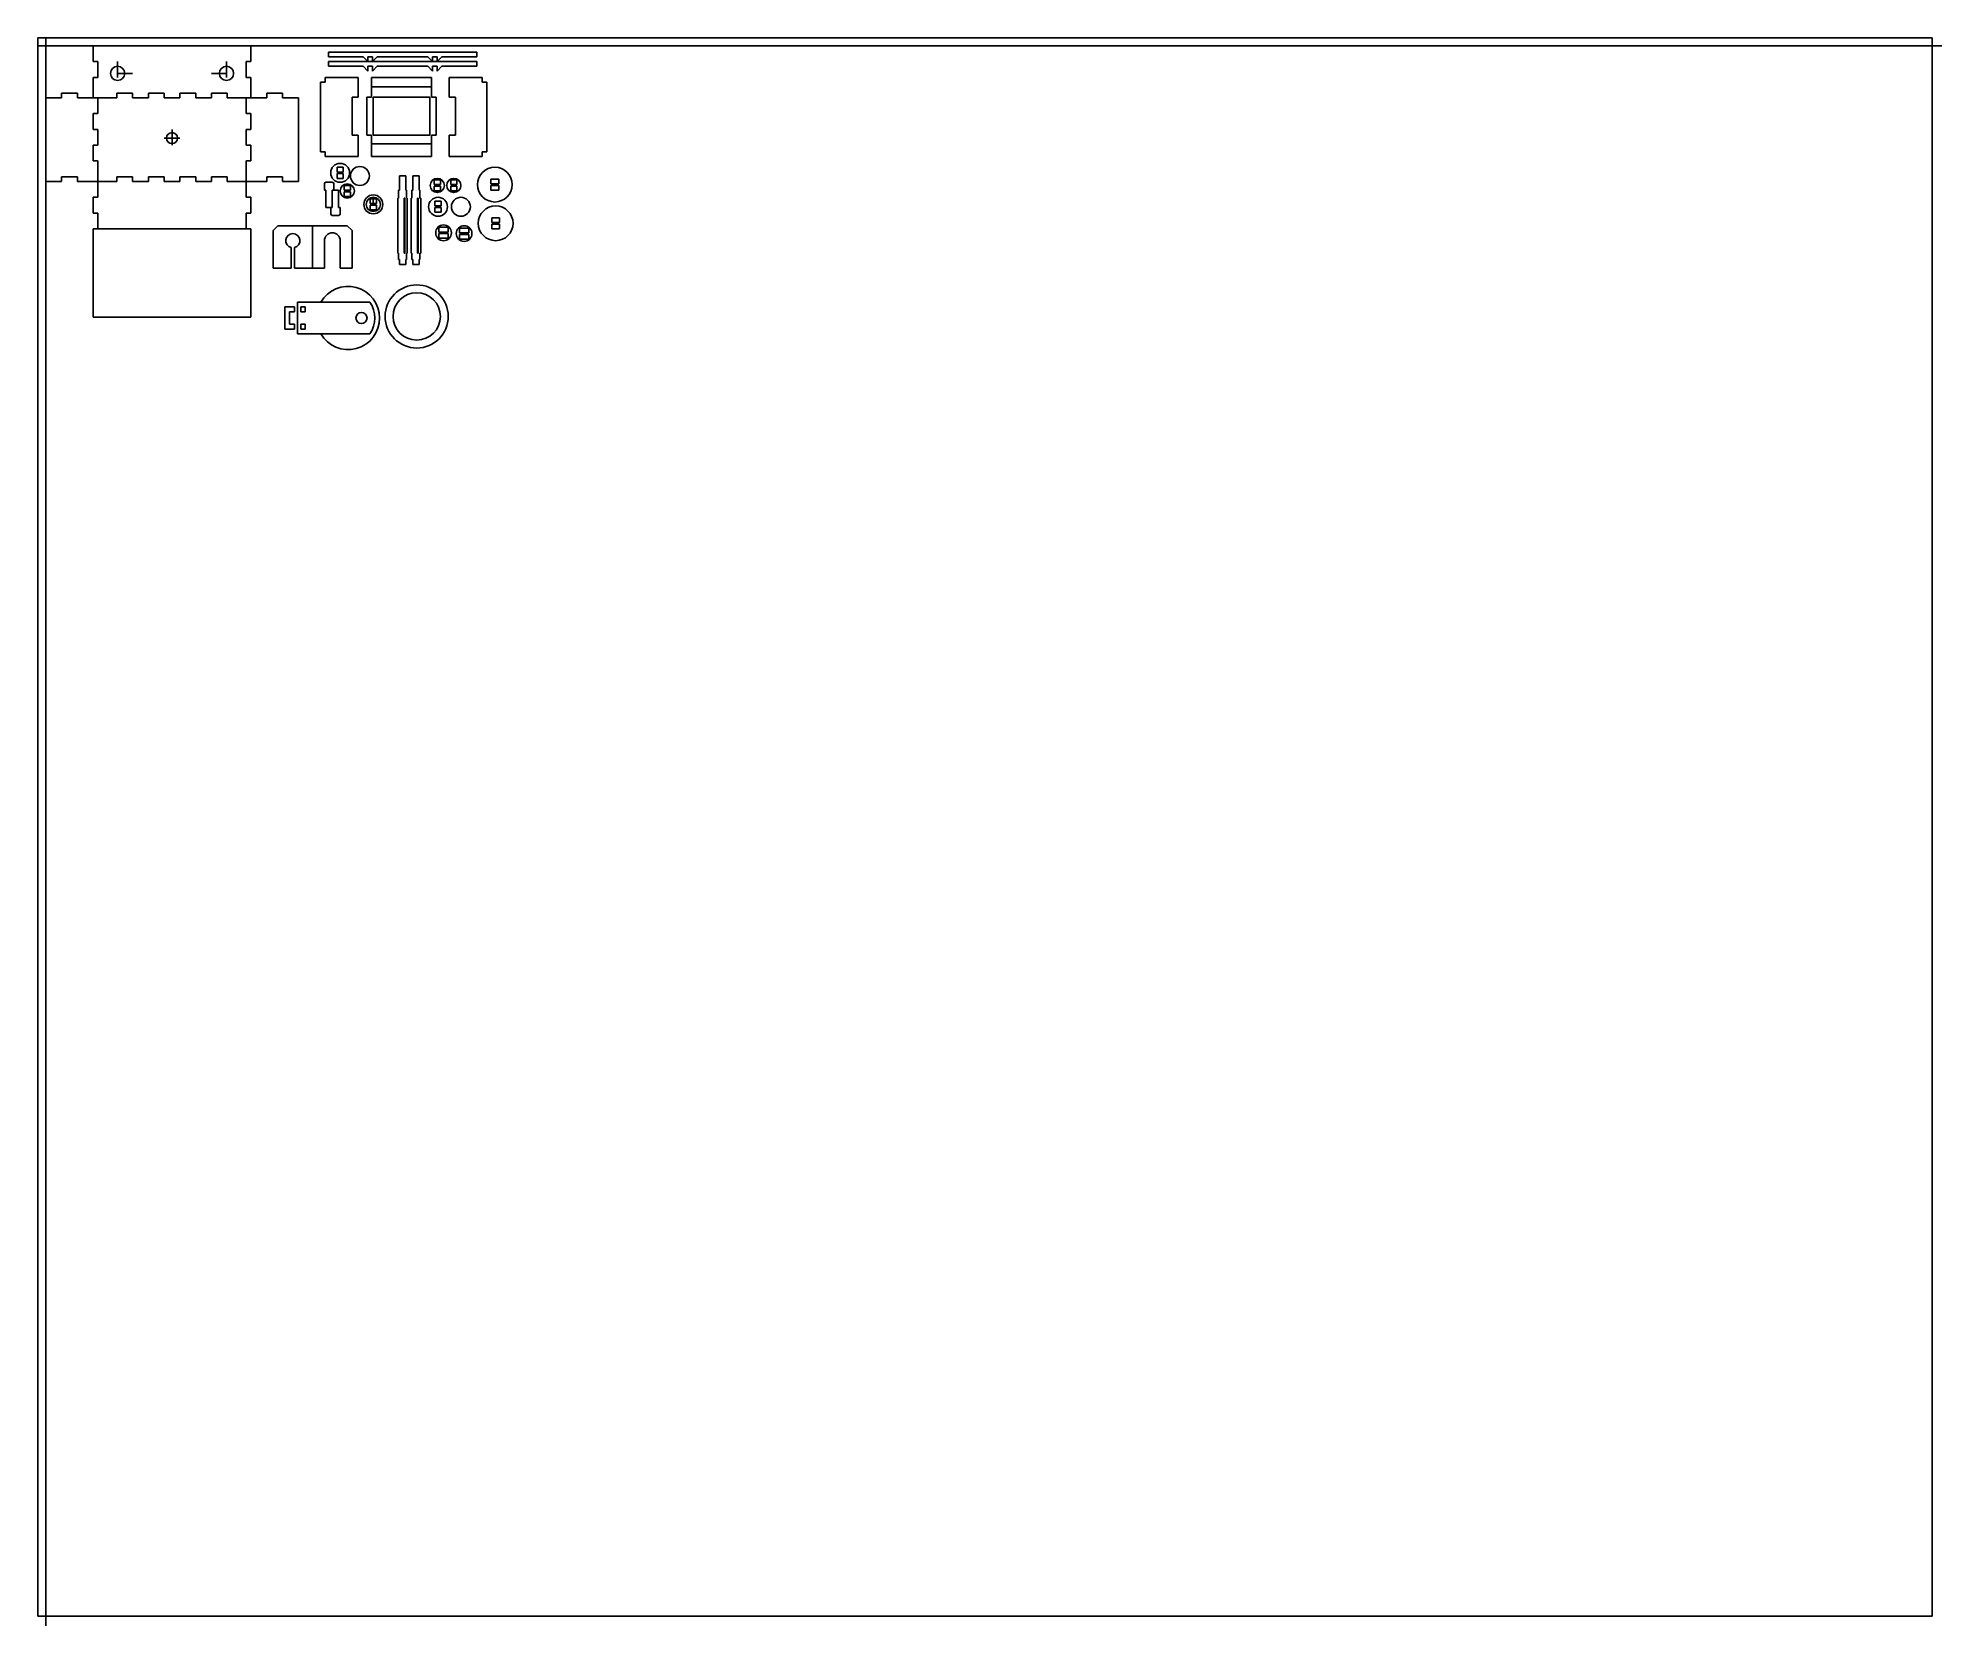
# Model space of a CAD drawing. Header units: inches. Extents: x 0 to 1200, y 0 to 1000.
import ezdxf

# ---------------------------------------------------------------- set-up
doc = ezdxf.new("R2010")
doc.units = ezdxf.units.IN
doc.header["$MEASUREMENT"] = 0

msp = doc.modelspace()

# ---------------------------------------------------------------- linework, layer by layer
for p, q in [((35, 995), (135, 995)), ((35, 985), (35, 995)), ((38, 985), (35, 985)), ((38, 975), (38, 985)), ((50.5, 975), (50.5, 985)), ((119.5, 985), (119.5, 975)), ((135, 985), (132, 985)), ((132, 985), (132, 975)), ((135, 995), (135, 985)), ((184, 991), (278, 991)), ((184, 988), (184, 991)), ((206, 988), (184, 988)), ((184, 985), (278, 985)), ((184, 982), (184, 985)), ((206, 988), (209, 985)), ((212, 988), (209, 988)), ((209, 985), (209, 988)), ((212, 988), (212, 985)), ((215, 988), (212, 985)), ((247, 988), (215, 988)), ((250, 985), (247, 988)), ((253, 988), (250, 988)), ((250, 985), (250, 988)), ((253, 988), (253, 985)), ((256, 988), (253, 985)), ((278, 988), (256, 988)), ((278, 991), (278, 988)), ((278, 985), (278, 982)), ((35, 962), (35, 975)), ((38, 975), (35, 975)), ((60, 977.5), (50, 977.5)), ((120, 977.5), (110, 977.5)), ((135, 975), (132, 975)), ((135, 975), (135, 962)), ((182, 974.9), (182, 971.9)), ((203, 974.9), (182, 974.9)), ((206, 982), (184, 982)), ((203, 962.4), (203, 974.9)), ((206, 982), (209, 979)), ((209, 979), (209, 982)), ((212, 982), (209, 982)), ((211.4, 974.9), (249.4, 974.9)), ((211.4, 962.4), (211.4, 974.9)), ((212, 982), (212, 979)), ((215, 982), (212, 979)), ((247, 982), (215, 982)), ((250, 979), (247, 982)), ((249.4, 974.9), (249.4, 962.4)), ((250, 979), (250, 982)), ((253, 982), (250, 982)), ((253, 982), (253, 979)), ((256, 982), (253, 979)), ((278, 982), (256, 982)), ((260.5, 974.9), (260.5, 962.4)), ((260.5, 974.9), (281.5, 974.9)), ((281.5, 974.9), (281.5, 971.9)), ((5, 909), (5, 962)), ((5, 962), (15, 962)), ((15, 965), (25, 965)), ((15, 962), (15, 965)), ((25, 962), (25, 965)), ((25, 962), (35, 962)), ((50, 962), (35, 962)), ((38, 962), (38, 952)), ((50, 965), (50, 962)), ((60, 965), (50, 965)), ((60, 965), (60, 962)), ((70, 962), (60, 962)), ((70, 965), (70, 962)), ((80, 965), (70, 965)), ((80, 965), (80, 962)), ((90, 962), (80, 962)), ((90, 965), (90, 962)), ((100, 965), (90, 965)), ((100, 965), (100, 962)), ((110, 962), (100, 962)), ((120, 965), (110, 965)), ((110, 965), (110, 962)), ((120, 962), (120, 965)), ((135, 962), (120, 962)), ((132, 952), (132, 962)), ((135, 962), (145, 962)), ((145, 965), (155, 965)), ((145, 962), (145, 965)), ((155, 962), (155, 965)), ((155, 962), (155, 965)), ((155, 962), (165, 962)), ((165, 962), (165, 909)), ((182, 971.9), (179, 971.9)), ((179, 971.9), (179, 927.9)), ((199, 938.4), (199, 962.4)), ((203, 962.4), (199, 962.4)), ((208.4, 938.4), (208.4, 962.4)), ((211.4, 962.4), (208.4, 962.4)), ((249.4, 968.9), (211.4, 968.9)), ((212.4, 938.4), (212.4, 962.4)), ((248.4, 962.4), (212.4, 962.4)), ((248.4, 962.4), (248.4, 938.4)), ((252.4, 962.4), (249.4, 962.4)), ((252.4, 962.4), (252.4, 938.4)), ((264.5, 962.4), (260.5, 962.4)), ((264.5, 938.4), (264.5, 962.4)), ((281.5, 971.9), (284.5, 971.9)), ((284.5, 971.9), (284.5, 927.9)), ((35, 952), (35, 942)), ((38, 952), (35, 952)), ((132, 952), (135, 952)), ((135, 942), (135, 952)), ((38, 942), (35, 942)), ((38, 942), (38, 932)), ((80, 936.5), (90, 936.5)), ((85, 932), (85, 942)), ((132, 942), (135, 942)), ((132, 932), (132, 942)), ((203, 938.4), (199, 938.4)), ((203, 924.9), (203, 938.4)), ((211.4, 938.4), (208.4, 938.4)), ((211.4, 924.9), (211.4, 938.4)), ((248.4, 938.4), (212.4, 938.4)), ((252.4, 938.4), (249.4, 938.4)), ((249.4, 938.4), (249.4, 924.9)), ((264.5, 938.4), (260.5, 938.4)), ((260.5, 938.4), (260.5, 924.9)), ((38, 932), (35, 932)), ((35, 932), (35, 922)), ((132, 932), (135, 932)), ((135, 922), (135, 932)), ((179, 927.9), (182, 927.9)), ((182, 927.9), (182, 924.9)), ((182, 924.9), (203, 924.9)), ((249.4, 932.9), (211.4, 932.9)), ((249.4, 924.9), (211.4, 924.9)), ((281.5, 924.9), (260.5, 924.9)), ((284.5, 927.9), (281.5, 927.9)), ((281.5, 927.9), (281.5, 924.9)), ((25, 912), (15, 912)), ((15, 909), (15, 912)), ((25, 909), (25, 912)), ((38, 922), (35, 922)), ((38, 922), (38, 909)), ((50, 912), (60, 912)), ((50, 912), (50, 909)), ((60, 912), (60, 909)), ((70, 912), (70, 909)), ((70, 912), (80, 912)), ((80, 912), (80, 909)), ((90, 912), (90, 909)), ((90, 912), (100, 912)), ((100, 912), (100, 909)), ((110, 912), (110, 909)), ((110, 912), (120, 912)), ((120, 909), (120, 912)), ((132, 909), (132, 922)), ((132, 922), (135, 922)), ((155, 912), (145, 912)), ((145, 909), (145, 912)), ((155, 909), (155, 912)), ((155, 909), (155, 912)), ((189.5, 918), (193.5, 918)), ((189.5, 915), (189.5, 918)), ((189.5, 915), (193.5, 915)), ((189.5, 914), (193.5, 914)), ((189.5, 911), (189.5, 914)), ((193.5, 915), (193.5, 918)), ((193.5, 911), (193.5, 914)), ((229, 912.5), (229, 903.5)), ((233, 912.5), (229, 912.5)), ((233, 903.5), (233, 912.5)), ((237.5, 912.5), (237.5, 903.5)), ((241.5, 912.5), (237.5, 912.5)), ((241.5, 903.5), (241.5, 912.5)), ((15, 909), (5, 909)), ((35, 909), (25, 909)), ((35, 909), (50, 909)), ((38, 899), (38, 909)), ((60, 909), (70, 909)), ((80, 909), (90, 909)), ((100, 909), (110, 909)), ((120, 909), (135, 909)), ((132, 909), (132, 899)), ((145, 909), (135, 909)), ((165, 909), (155, 909)), ((181.5, 907.5), (181.5, 903.5)), ((181.5, 903.5), (182.5, 903.5)), ((186.5, 908.5), (182.5, 908.5)), ((182.5, 903.5), (182.5, 892.5)), ((186.5, 903.5), (186.5, 892.5)), ((190.5, 903.5), (186.5, 903.5)), ((186.5, 892.5), (186.5, 903.5)), ((186.5, 903.5), (187.5, 903.5)), ((187.5, 903.5), (187.5, 907.5)), ((189.5, 911), (193.5, 911)), ((190.5, 892.5), (190.5, 903.5)), ((194, 906.5), (198, 906.5)), ((194, 903.5), (194, 906.5)), ((194, 903.5), (198, 903.5)), ((194, 902.5), (198, 902.5)), ((194, 899.5), (194, 902.5)), ((198, 903.5), (198, 906.5)), ((198, 899.5), (198, 902.5)), ((229, 903.5), (228.5, 903.5)), ((228.5, 903.5), (228.5, 898.5)), ((233.5, 903.5), (233, 903.5)), ((233.5, 898.5), (233.5, 903.5)), ((237.5, 903.5), (237, 903.5)), ((237, 903.5), (237, 898.5)), ((242, 903.5), (241.5, 903.5)), ((242, 898.5), (242, 903.5)), ((251, 910), (255, 910)), ((251, 907), (251, 910)), ((251, 907), (255, 907)), ((251, 906), (255, 906)), ((251, 903), (251, 906)), ((251, 903), (255, 903)), ((255, 907), (255, 910)), ((255, 903), (255, 906)), ((261.5, 910), (265.5, 910)), ((261.5, 907), (261.5, 910)), ((261.5, 907), (265.5, 907)), ((261.5, 906), (265.5, 906)), ((261.5, 903), (261.5, 906)), ((261.5, 903), (265.5, 903)), ((265.5, 907), (265.5, 910)), ((265.5, 903), (265.5, 906)), ((287, 910.5), (292, 910.5)), ((287, 907.5), (287, 910.5)), ((287, 907.5), (292, 907.5)), ((287, 906.5), (292, 906.5)), ((287, 903.5), (287, 906.5)), ((287, 903.5), (292, 903.5)), ((292, 907.5), (292, 910.5)), ((292, 903.5), (292, 906.5)), ((35, 889), (35, 899)), ((35, 899), (38, 899)), ((35, 889), (38, 889)), ((38, 879), (38, 889)), ((132, 899), (135, 899)), ((132, 889), (132, 879)), ((132, 889), (135, 889)), ((135, 899), (135, 889)), ((182.5, 892.5), (186.5, 892.5)), ((186.5, 892.5), (185.5, 892.5)), ((185.5, 892.5), (185.5, 888.5)), ((191.5, 892.5), (190.5, 892.5)), ((191.5, 888.5), (191.5, 892.5)), ((194, 899.5), (198, 899.5)), ((210.5, 898), (214.5, 898)), ((210.5, 895), (210.5, 898)), ((210.5, 895), (214.5, 895)), ((210.5, 894.5), (214.5, 894.5)), ((210.5, 894), (214.5, 894)), ((210.5, 891), (210.5, 894)), ((210.5, 891), (214.5, 891)), ((212.5, 894.5), (212.5, 897.5)), ((214.5, 895), (214.5, 898)), ((214.5, 891), (214.5, 894)), ((228, 898.5), (228, 863.5)), ((228, 898.5), (228.5, 898.5)), ((232, 863.5), (232, 898.5)), ((232, 898.5), (232.5, 898.5)), ((232.5, 863.5), (232.5, 898.5)), ((233.5, 898.5), (234, 898.5)), ((233.5, 898.5), (234, 898.5)), ((234, 863.5), (234, 898.5)), ((236.5, 898.5), (236.5, 863.5)), ((236.5, 898.5), (237, 898.5)), ((240.5, 863.5), (240.5, 898.5)), ((240.5, 898.5), (241, 898.5)), ((241, 863.5), (241, 898.5)), ((242, 898.5), (242.5, 898.5)), ((242, 898.5), (242.5, 898.5)), ((242.5, 863.5), (242.5, 898.5)), ((251.5, 896.5), (255.5, 896.5)), ((251.5, 893.5), (251.5, 896.5)), ((251.5, 893.5), (255.5, 893.5)), ((251.5, 889.5), (251.5, 892.5)), ((251.5, 892.5), (255.5, 892.5)), ((251.5, 889.5), (255.5, 889.5)), ((255.5, 893.5), (255.5, 896.5)), ((255.5, 889.5), (255.5, 892.5)), ((35, 823), (35, 879)), ((35, 879), (38, 879)), ((132, 879), (38, 879)), ((132, 879), (135, 879)), ((135, 879), (135, 823)), ((149, 878), (152, 881)), ((149, 878), (149, 854)), ((161.5, 881), (152, 881)), ((174, 881), (161.5, 881)), ((174, 881), (174, 871.5)), ((174, 881), (186.5, 881)), ((174, 881), (174, 871.5)), ((186.5, 887.5), (190.5, 887.5)), ((186.5, 881), (196, 881)), ((199, 878), (196, 881)), ((199, 878), (199, 854)), ((254, 880), (260, 880)), ((254, 877), (254, 880)), ((254, 877), (260, 877)), ((254, 876), (260, 876)), ((254, 873), (254, 876)), ((260, 877), (260, 880)), ((260, 873), (260, 876)), ((267, 879.5), (273, 879.5)), ((267, 876.5), (267, 879.5)), ((267, 876.5), (273, 876.5)), ((273, 876.5), (273, 879.5)), ((287.5, 886), (292.5, 886)), ((287.5, 883), (287.5, 886)), ((287.5, 883), (292.5, 883)), ((287.5, 882), (292.5, 882)), ((287.5, 879), (287.5, 882)), ((287.5, 879), (292.5, 879)), ((292.5, 883), (292.5, 886)), ((292.5, 879), (292.5, 882)), ((160.5, 867.1), (160.5, 854)), ((162.5, 867.1), (162.5, 854)), ((174, 871.5), (174, 854)), ((174, 871.5), (174, 854)), ((181.5, 871.5), (181.5, 854)), ((191.5, 871.5), (191.5, 854)), ((254, 873), (260, 873)), ((267, 875.5), (273, 875.5)), ((267, 872.5), (267, 875.5)), ((267, 872.5), (273, 872.5)), ((273, 872.5), (273, 875.5)), ((149, 854), (160.5, 854)), ((162.5, 854), (174, 854)), ((181.5, 854), (174, 854)), ((199, 854), (191.5, 854)), ((228, 863.5), (228.5, 863.5)), ((228.5, 863.5), (228.5, 859.5)), ((228.5, 859.5), (229, 859.5)), ((229, 859.5), (229, 856.5)), ((229, 856.5), (233, 856.5)), ((232, 863.5), (232.5, 863.5)), ((233, 856.5), (233, 859.5)), ((233, 859.5), (233.5, 859.5)), ((233.5, 863.5), (234, 863.5)), ((233.5, 859.5), (233.5, 863.5)), ((236.5, 863.5), (237, 863.5)), ((237, 863.5), (237, 859.5)), ((237, 859.5), (237.5, 859.5)), ((237.5, 859.5), (237.5, 856.5)), ((237.5, 856.5), (241.5, 856.5)), ((240.5, 863.5), (241, 863.5)), ((241.5, 856.5), (241.5, 859.5)), ((241.5, 859.5), (242, 859.5)), ((242, 859.5), (242, 863.5)), ((242, 863.5), (242.5, 863.5)), ((156.5, 815.5), (156.5, 829.5)), ((156.5, 829.5), (162.5, 829.5)), ((162.5, 829.5), (162.5, 826.5)), ((210.2, 832.5), (164.5, 832.5)), ((164.5, 812.5), (164.5, 832.5)), ((169.4, 829.5), (166.5, 829.5)), ((166.5, 826.5), (166.5, 829.5)), ((169.4, 826.5), (169.4, 829.5)), ((135, 823), (35, 823)), ((162.5, 826.5), (159.5, 826.5)), ((159.5, 826.5), (159.5, 818.5)), ((159.5, 818.5), (162.5, 818.5)), ((162.5, 818.5), (162.5, 815.5)), ((169.4, 826.5), (166.5, 826.5)), ((166.5, 815.5), (166.5, 818.5)), ((169.4, 818.5), (166.5, 818.5)), ((169.4, 815.5), (169.4, 818.5)), ((162.5, 815.5), (156.5, 815.5)), ((210.2, 812.5), (164.5, 812.5)), ((169.4, 815.5), (166.5, 815.5))]:
    msp.add_line(p, q)
for p, direction in [((5, 1000), (0, -1)), ((0, 995), (1, 0))]:
    msp.add_ray(p, direction)
msp.add_lwpolyline([(0, 1000), (0, 0), (1200, 0), (1200, 1000)], close=True)
for centre, radius in [((50.5, 977.5), 4.5), ((119.5, 977.5), 4.5), ((85, 936.5), 3.5), ((191.5, 914.5), 6), ((204, 912.5), 6), ((289.5, 907), 11), ((196, 903), 4.5), ((212.5, 894.5), 6), ((253, 906.5), 4.5), ((263.5, 906.5), 4.5), ((212.5, 894.5), 4.5), ((253.5, 893), 6), ((268, 893), 6), ((290, 882.5), 11), ((257, 876.5), 5), ((270, 876), 5), ((240, 823.5), 20), ((240, 823.5), 15), ((205, 822.5), 3.5)]:
    msp.add_circle(centre, radius)
for centre, radius, start, end in [((182.5, 907.5), 1, 90, 180), ((186.5, 907.5), 1, 0, 90), ((186.5, 888.5), 1, 180, 270), ((190.5, 888.5), 1, 270, 0), ((161.5, 871.5), 4.5, 282.8396, 257.1604), ((186.5, 871.5), 5, 0, 180), ((196.5, 822.5), 20, 210, 150), ((196.5, 822.5), 17, 323.9681, 36.0319)]:
    msp.add_arc(centre, radius, start, end)

doc.saveas('drawing.dxf')
